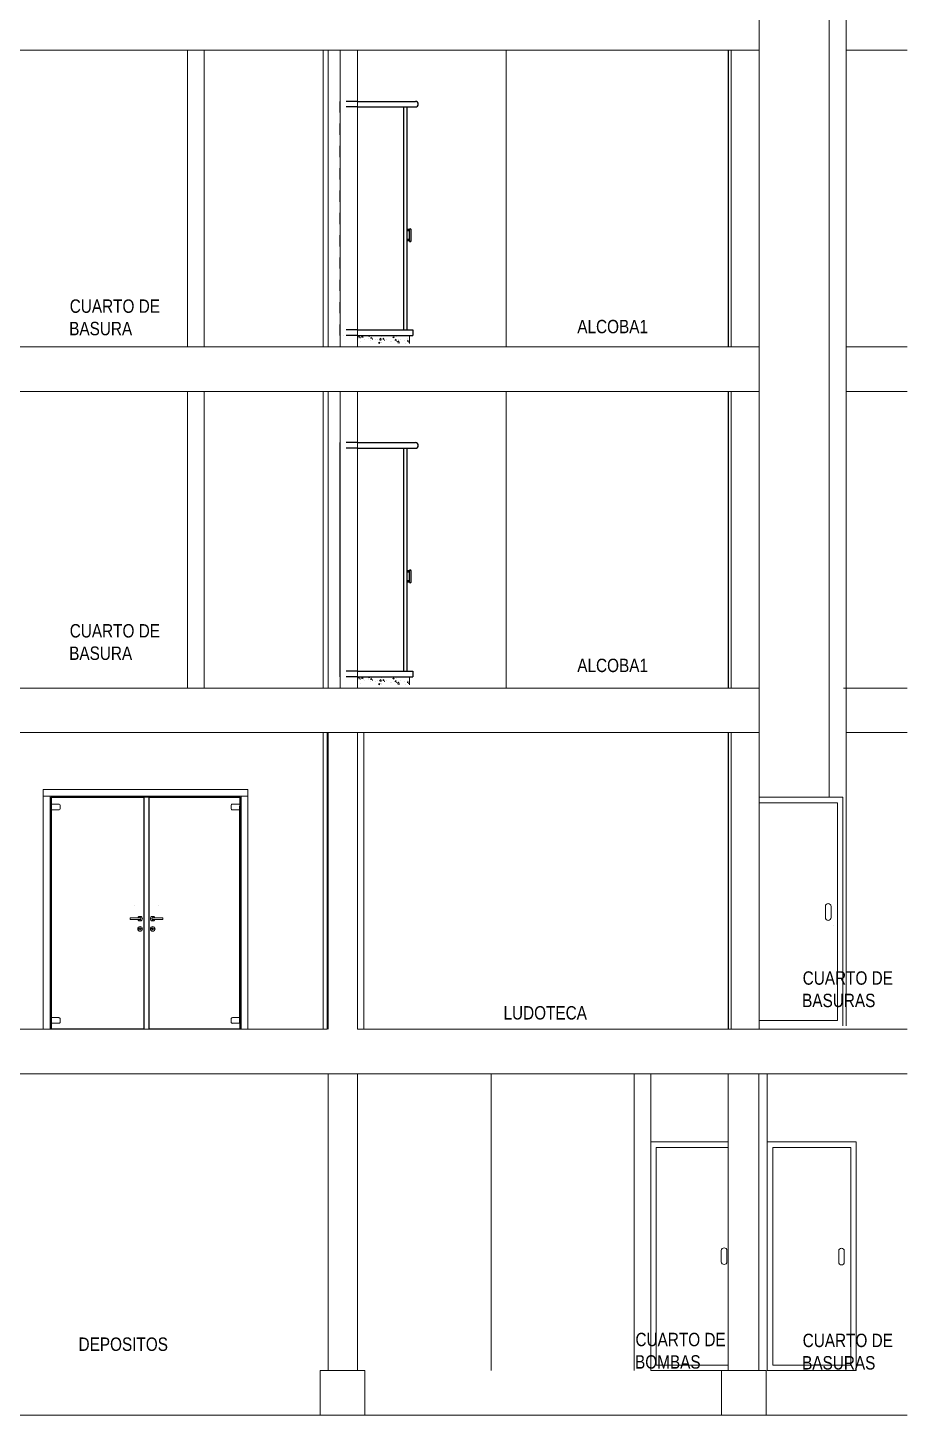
# Model space of a CAD drawing. Extents: x 1270 to 1442, y 932 to 1016.
# Drawn here: x 1412.41 to 1420.3, y 962.55 to 974.99 of the extents above; entities that cross this region are included whole.
import ezdxf

# ---------------------------------------------------------------- set-up
doc = ezdxf.new("R2010")
doc.units = 0
doc.header["$MEASUREMENT"] = 0
doc.linetypes.add('HIDDEN2', pattern=[4.7625, 3.175, -1.5875])
doc.layers.add('arquitecturapasito', color=252, linetype='Continuous', lineweight=5)
doc.styles.add('MtXpl_Arial_Narrow', font='')
doc.styles.get('MtXpl_Arial_Narrow').set_extended_font_data('Arial Narrow')

msp = doc.modelspace()

# ---------------------------------------------------------------- linework, layer by layer
at = {"linetype": 'HIDDEN2', "ltscale": 0.03}
for p, q in [((1415.213, 972.228), (1415.213, 974.328)), ((1415.367, 974.328), (1415.213, 974.328)), ((1415.367, 974.278), (1415.213, 974.278)), ((1415.367, 972.278), (1415.213, 972.278)), ((1415.367, 972.228), (1415.213, 972.228)), ((1415.213, 969.168), (1415.213, 971.268)), ((1415.367, 971.268), (1415.213, 971.268)), ((1415.367, 971.218), (1415.213, 971.218)), ((1415.367, 969.218), (1415.213, 969.218)), ((1415.367, 969.168), (1415.213, 969.168))]:
    msp.add_line(p, q, dxfattribs=at)
for p, q in [((1415.367, 974.328), (1415.888, 974.328)), ((1415.913, 974.303), (1415.913, 974.303)), ((1415.367, 974.278), (1415.888, 974.278)), ((1415.783, 972.278), (1415.783, 974.278)), ((1415.813, 972.278), (1415.813, 974.278)), ((1415.833, 973.178), (1415.813, 973.178)), ((1415.833, 973.168), (1415.813, 973.168)), ((1415.833, 973.088), (1415.813, 973.088)), ((1415.833, 973.078), (1415.813, 973.078)), ((1415.833, 973.078), (1415.833, 973.178)), ((1415.848, 973.078), (1415.848, 973.178)), ((1415.367, 972.278), (1415.863, 972.278)), ((1415.367, 972.228), (1415.863, 972.228)), ((1415.863, 972.278), (1415.863, 972.228)), ((1415.213, 969.168), (1415.213, 971.268)), ((1415.367, 971.268), (1415.888, 971.268)), ((1415.367, 971.218), (1415.888, 971.218)), ((1415.783, 969.218), (1415.783, 971.218)), ((1415.813, 969.218), (1415.813, 971.218)), ((1415.913, 971.243), (1415.913, 971.243)), ((1415.833, 970.118), (1415.813, 970.118)), ((1415.833, 970.108), (1415.813, 970.108)), ((1415.833, 970.018), (1415.833, 970.118)), ((1415.848, 970.018), (1415.848, 970.118)), ((1415.833, 970.028), (1415.813, 970.028)), ((1415.833, 970.018), (1415.813, 970.018)), ((1415.367, 969.218), (1415.863, 969.218)), ((1415.863, 969.218), (1415.863, 969.168)), ((1415.367, 969.168), (1415.863, 969.168))]:
    msp.add_line(p, q)
for centre, radius, start, end in [((1415.888, 974.303), 0.025, 0, 90), ((1415.888, 974.303), 0.025, 270, 0), ((1415.84, 973.178), 0.0075, 0, 180), ((1415.84, 973.078), 0.0075, 180, 0), ((1415.888, 971.243), 0.025, 0, 90), ((1415.888, 971.243), 0.025, 270, 0), ((1415.84, 970.118), 0.0075, 0, 180), ((1415.84, 970.018), 0.0075, 180, 0)]:
    msp.add_arc(centre, radius, start, end)
at = {"layer": 'arquitecturapasito', "color": 252}
for p, q in [((1418.97, 972.128), (1418.97, 975.188)), ((1419.6, 972.128), (1419.6, 975.188)), ((1419.75, 972.128), (1419.75, 975.188)), ((1407.748, 974.788), (1418.97, 974.788)), ((1413.841, 974.788), (1413.841, 972.128)), ((1413.991, 972.128), (1413.991, 974.788)), ((1415.059, 974.788), (1415.059, 972.128)), ((1415.103, 972.128), (1415.103, 974.788)), ((1415.213, 974.788), (1415.213, 972.128)), ((1415.367, 972.128), (1415.367, 974.788)), ((1415.367, 972.128), (1415.367, 974.788)), ((1416.7, 974.788), (1416.7, 972.128)), ((1418.693, 972.128), (1418.693, 974.788)), ((1418.694, 972.128), (1418.694, 974.788)), ((1418.72, 974.788), (1418.72, 972.128)), ((1418.72, 972.128), (1418.72, 974.788)), ((1418.97, 974.788), (1418.97, 972.128)), ((1418.97, 974.788), (1418.97, 972.128)), ((1418.97, 972.128), (1418.97, 974.788)), ((1419.6, 974.788), (1419.6, 972.128)), ((1419.75, 974.788), (1420.299, 974.788)), ((1419.75, 974.788), (1419.75, 972.128)), ((1415.245, 972.228), (1415.245, 972.228)), ((1415.834, 972.228), (1415.367, 972.228)), ((1415.834, 972.228), (1415.834, 972.158)), ((1407.748, 972.128), (1418.97, 972.128)), ((1410.453, 972.128), (1418.916, 972.128)), ((1418.97, 969.068), (1418.97, 972.128)), ((1419.6, 968.088), (1419.6, 972.128)), ((1419.75, 972.128), (1420.299, 972.128)), ((1419.75, 966.038), (1419.75, 972.128)), ((1407.748, 971.728), (1418.97, 971.728)), ((1413.841, 971.728), (1413.841, 969.068)), ((1413.991, 969.068), (1413.991, 971.728)), ((1415.059, 971.728), (1415.059, 969.068)), ((1415.103, 969.068), (1415.103, 971.728)), ((1415.213, 971.728), (1415.213, 969.068)), ((1415.367, 969.068), (1415.367, 971.728)), ((1415.367, 969.068), (1415.367, 971.728)), ((1416.7, 971.728), (1416.7, 969.068)), ((1418.693, 969.068), (1418.693, 971.728)), ((1418.694, 969.068), (1418.694, 971.728)), ((1418.72, 971.728), (1418.72, 969.068)), ((1418.72, 969.068), (1418.72, 971.728)), ((1418.97, 971.728), (1418.97, 969.068)), ((1418.97, 971.728), (1418.97, 969.068)), ((1418.97, 969.068), (1418.97, 971.728)), ((1419.6, 971.728), (1419.6, 969.068)), ((1419.75, 971.728), (1420.299, 971.728)), ((1419.75, 971.728), (1419.75, 969.068)), ((1415.834, 969.168), (1415.367, 969.168)), ((1415.834, 969.168), (1415.834, 969.098)), ((1407.748, 969.068), (1418.97, 969.068)), ((1410.453, 969.068), (1418.916, 969.068)), ((1418.97, 966.008), (1418.97, 969.068)), ((1419.6, 969.068), (1419.6, 969.068)), ((1419.727, 969.068), (1420.299, 969.068)), ((1419.75, 969.068), (1420.299, 969.068)), ((1407.748, 968.668), (1418.97, 968.668)), ((1415.059, 968.668), (1415.059, 966.008)), ((1415.094, 966.008), (1415.094, 968.668)), ((1415.103, 966.008), (1415.103, 968.668)), ((1415.367, 966.008), (1415.367, 968.668)), ((1415.367, 966.008), (1415.367, 968.668)), ((1415.425, 966.008), (1415.425, 968.668)), ((1418.693, 966.008), (1418.693, 968.668)), ((1418.694, 966.008), (1418.694, 968.668)), ((1418.72, 968.668), (1418.72, 966.008)), ((1418.72, 966.008), (1418.72, 968.668)), ((1418.97, 968.668), (1418.97, 966.008)), ((1418.97, 968.668), (1418.97, 966.008)), ((1418.97, 966.008), (1418.97, 968.668)), ((1419.75, 968.668), (1420.299, 968.668)), ((1412.549, 966.008), (1412.549, 968.158)), ((1412.549, 968.158), (1413.453, 968.158)), ((1412.549, 968.098), (1413.453, 968.098)), ((1412.619, 968.088), (1413.453, 968.088)), ((1412.619, 968.088), (1412.619, 966.008)), ((1412.621, 968.086), (1413.45, 968.086)), ((1412.621, 968.086), (1412.621, 966.011)), ((1413.45, 968.086), (1413.45, 966.011)), ((1414.385, 968.158), (1413.453, 968.158)), ((1414.385, 968.098), (1413.453, 968.098)), ((1414.315, 968.088), (1413.453, 968.088)), ((1413.497, 968.086), (1413.497, 966.011)), ((1414.313, 968.086), (1413.497, 968.086)), ((1414.313, 968.086), (1414.313, 966.011)), ((1414.315, 968.088), (1414.315, 966.008)), ((1414.385, 968.158), (1414.385, 966.008)), ((1418.97, 968.088), (1419.721, 968.088)), ((1419.721, 968.088), (1419.721, 966.038)), ((1412.549, 966.008), (1412.549, 968.058)), ((1412.549, 966.008), (1412.549, 968.058)), ((1412.609, 968.033), (1412.619, 968.033)), ((1412.609, 967.968), (1412.609, 968.033)), ((1412.609, 968.012), (1412.619, 968.012)), ((1412.609, 967.989), (1412.619, 967.989)), ((1412.619, 967.968), (1412.609, 967.968)), ((1412.619, 968.033), (1412.619, 967.968)), ((1412.619, 968.027), (1412.688, 968.027)), ((1412.689, 967.976), (1412.619, 967.976)), ((1412.7, 968.015), (1412.7, 967.987)), ((1413.495, 968.048), (1413.495, 966.008)), ((1414.234, 968.015), (1414.234, 967.988)), ((1414.245, 967.976), (1414.315, 967.976)), ((1414.315, 968.027), (1414.246, 968.027)), ((1414.309, 966.069), (1414.309, 968.008)), ((1414.325, 968.033), (1414.315, 968.033)), ((1414.315, 968.033), (1414.315, 967.968)), ((1414.325, 968.012), (1414.315, 968.012)), ((1414.325, 967.989), (1414.315, 967.989)), ((1414.315, 967.968), (1414.325, 967.968)), ((1414.325, 967.968), (1414.325, 968.033)), ((1418.972, 968.038), (1419.672, 968.038)), ((1419.672, 968.038), (1419.672, 966.088)), ((1413.367, 967.114), (1413.367, 967.114)), ((1413.58, 967.114), (1413.58, 967.114)), ((1419.565, 967.01), (1419.565, 967.11)), ((1419.59, 967.135), (1419.59, 967.135)), ((1419.615, 967.01), (1419.615, 967.11)), ((1413.417, 967.008), (1413.327, 967.008)), ((1413.327, 967.008), (1413.327, 966.993)), ((1413.327, 966.993), (1413.417, 966.993)), ((1413.53, 967.008), (1413.62, 967.008)), ((1413.62, 966.993), (1413.53, 966.993)), ((1413.62, 967.008), (1413.62, 966.993)), ((1413.414, 966.899), (1413.415, 966.91)), ((1413.421, 966.899), (1413.414, 966.899)), ((1413.419, 966.91), (1413.421, 966.899)), ((1413.528, 966.91), (1413.527, 966.899)), ((1413.527, 966.899), (1413.534, 966.899)), ((1413.534, 966.899), (1413.532, 966.91)), ((1419.64, 966.935), (1419.64, 966.935)), ((1412.609, 966.119), (1412.619, 966.119)), ((1412.609, 966.054), (1412.609, 966.119)), ((1412.609, 966.098), (1412.619, 966.098)), ((1412.619, 966.119), (1412.619, 966.054)), ((1412.619, 966.113), (1412.688, 966.113)), ((1412.7, 966.1), (1412.7, 966.073)), ((1414.234, 966.1), (1414.234, 966.073)), ((1414.315, 966.113), (1414.246, 966.113)), ((1414.325, 966.119), (1414.315, 966.119)), ((1414.315, 966.119), (1414.315, 966.054)), ((1414.325, 966.098), (1414.315, 966.098)), ((1414.325, 966.054), (1414.325, 966.119)), ((1406.359, 966.008), (1415.094, 966.008)), ((1412.549, 966.008), (1412.983, 966.008)), ((1412.619, 966.054), (1412.609, 966.054)), ((1412.689, 966.062), (1412.619, 966.062)), ((1412.621, 966.011), (1413.45, 966.011)), ((1414.385, 966.008), (1412.983, 966.008)), ((1414.313, 966.011), (1413.497, 966.011)), ((1414.245, 966.062), (1414.315, 966.062)), ((1414.315, 966.054), (1414.325, 966.054)), ((1415.367, 966.008), (1420.299, 966.008)), ((1418.97, 966.088), (1419.672, 966.088)), ((1406.559, 965.608), (1415.094, 965.608)), ((1415.094, 965.608), (1420.299, 965.608)), ((1415.103, 962.948), (1415.103, 965.608)), ((1415.367, 962.948), (1415.367, 965.608)), ((1416.565, 962.948), (1416.565, 965.608)), ((1417.85, 962.948), (1417.85, 965.608)), ((1418, 962.948), (1418, 965.608)), ((1418.693, 962.948), (1418.693, 965.608)), ((1419.042, 962.948), (1419.042, 965.608)), ((1418, 964.998), (1418, 962.948)), ((1418.694, 964.998), (1418, 964.998)), ((1419.042, 964.998), (1419.84, 964.998)), ((1419.042, 964.998), (1419.042, 962.948)), ((1419.84, 964.998), (1419.84, 962.948)), ((1418.048, 964.948), (1418.048, 962.998)), ((1418.694, 964.948), (1418.048, 964.948)), ((1419.092, 964.948), (1419.792, 964.948)), ((1419.092, 964.948), (1419.092, 962.998)), ((1419.792, 964.948), (1419.792, 962.998)), ((1418.631, 964.024), (1418.631, 963.924)), ((1418.681, 963.924), (1418.681, 964.024)), ((1419.684, 963.92), (1419.684, 964.02)), ((1419.734, 964.02), (1419.734, 963.92)), ((1418.694, 962.998), (1418.048, 962.998)), ((1419.092, 962.998), (1419.792, 962.998)), ((1415.433, 962.948), (1415.033, 962.948)), ((1418, 962.948), (1418.694, 962.948)), ((1419.033, 962.948), (1418.633, 962.948)), ((1419.84, 962.948), (1419.042, 962.948)), ((1411.783, 962.548), (1415.033, 962.548)), ((1415.033, 962.548), (1415.433, 962.548)), ((1415.433, 962.548), (1418.633, 962.548)), ((1418.633, 962.548), (1419.033, 962.548)), ((1419.033, 962.548), (1420.299, 962.548))]:
    msp.add_line(p, q, dxfattribs=at)
at = {"layer": 'arquitecturapasito', "color": 252, "linetype": 'Continuous'}
for p, q in [((1415.374, 972.225), (1415.374, 972.225)), ((1415.375, 972.215), (1415.384, 972.214)), ((1415.377, 972.216), (1415.385, 972.224)), ((1415.38, 972.204), (1415.38, 972.204)), ((1415.391, 972.204), (1415.39, 972.213)), ((1415.402, 972.218), (1415.411, 972.228)), ((1415.404, 972.213), (1415.418, 972.211)), ((1415.408, 972.224), (1415.408, 972.224)), ((1415.416, 972.214), (1415.414, 972.228)), ((1415.426, 972.197), (1415.426, 972.197)), ((1415.462, 972.201), (1415.462, 972.201)), ((1415.465, 972.226), (1415.468, 972.228)), ((1415.465, 972.224), (1415.473, 972.219)), ((1415.474, 972.22), (1415.477, 972.228)), ((1415.485, 972.205), (1415.494, 972.204)), ((1415.487, 972.206), (1415.494, 972.215)), ((1415.501, 972.194), (1415.499, 972.204)), ((1415.505, 972.208), (1415.505, 972.208)), ((1415.526, 972.19), (1415.526, 972.19)), ((1415.543, 972.197), (1415.543, 972.197)), ((1415.564, 972.193), (1415.576, 972.205)), ((1415.567, 972.188), (1415.58, 972.186)), ((1415.579, 972.189), (1415.577, 972.203)), ((1415.582, 972.218), (1415.582, 972.218)), ((1415.584, 972.198), (1415.584, 972.198)), ((1415.594, 972.196), (1415.603, 972.195)), ((1415.596, 972.197), (1415.603, 972.205)), ((1415.61, 972.184), (1415.608, 972.194)), ((1415.624, 972.194), (1415.624, 972.194)), ((1415.68, 972.211), (1415.68, 972.211)), ((1415.684, 972.214), (1415.694, 972.218)), ((1415.684, 972.212), (1415.692, 972.207)), ((1415.693, 972.208), (1415.696, 972.217)), ((1415.703, 972.186), (1415.712, 972.185)), ((1415.705, 972.187), (1415.713, 972.196)), ((1415.706, 972.191), (1415.706, 972.191)), ((1415.718, 972.216), (1415.718, 972.216)), ((1415.737, 972.189), (1415.737, 972.189)), ((1415.757, 972.194), (1415.757, 972.194)), ((1415.776, 972.223), (1415.776, 972.223)), ((1415.787, 972.187), (1415.787, 972.187)), ((1415.814, 972.199), (1415.814, 972.199)), ((1415.815, 972.177), (1415.822, 972.186)), ((1415.392, 972.173), (1415.392, 972.173)), ((1415.488, 972.185), (1415.488, 972.185)), ((1415.556, 972.165), (1415.566, 972.169)), ((1415.556, 972.163), (1415.564, 972.158)), ((1415.565, 972.158), (1415.568, 972.168)), ((1415.579, 972.164), (1415.579, 972.164)), ((1415.58, 972.167), (1415.58, 972.167)), ((1415.659, 972.178), (1415.659, 972.178)), ((1415.668, 972.179), (1415.668, 972.179)), ((1415.719, 972.175), (1415.717, 972.184)), ((1415.727, 972.168), (1415.739, 972.18)), ((1415.729, 972.162), (1415.743, 972.16)), ((1415.736, 972.163), (1415.736, 972.163)), ((1415.741, 972.163), (1415.739, 972.178)), ((1415.794, 972.161), (1415.794, 972.161)), ((1415.813, 972.177), (1415.822, 972.176)), ((1415.829, 972.165), (1415.827, 972.175)), ((1415.832, 972.176), (1415.832, 972.176)), ((1415.374, 969.165), (1415.374, 969.165)), ((1415.375, 969.155), (1415.384, 969.154)), ((1415.377, 969.156), (1415.385, 969.164)), ((1415.38, 969.144), (1415.38, 969.144)), ((1415.391, 969.144), (1415.39, 969.153)), ((1415.392, 969.113), (1415.392, 969.113)), ((1415.402, 969.158), (1415.411, 969.168)), ((1415.404, 969.153), (1415.418, 969.151)), ((1415.408, 969.164), (1415.408, 969.164)), ((1415.416, 969.154), (1415.414, 969.168)), ((1415.426, 969.137), (1415.426, 969.137)), ((1415.462, 969.141), (1415.462, 969.141)), ((1415.465, 969.166), (1415.468, 969.168)), ((1415.465, 969.164), (1415.473, 969.159)), ((1415.474, 969.16), (1415.477, 969.168)), ((1415.485, 969.145), (1415.494, 969.144)), ((1415.487, 969.146), (1415.494, 969.155)), ((1415.488, 969.125), (1415.488, 969.125)), ((1415.501, 969.134), (1415.499, 969.144)), ((1415.505, 969.148), (1415.505, 969.148)), ((1415.526, 969.13), (1415.526, 969.13)), ((1415.543, 969.137), (1415.543, 969.137)), ((1415.556, 969.105), (1415.566, 969.109)), ((1415.556, 969.103), (1415.564, 969.098)), ((1415.564, 969.133), (1415.576, 969.145)), ((1415.565, 969.098), (1415.568, 969.108)), ((1415.567, 969.128), (1415.58, 969.126)), ((1415.579, 969.129), (1415.577, 969.143)), ((1415.579, 969.104), (1415.579, 969.104)), ((1415.58, 969.107), (1415.58, 969.107)), ((1415.582, 969.158), (1415.582, 969.158)), ((1415.584, 969.138), (1415.584, 969.138)), ((1415.594, 969.136), (1415.603, 969.135)), ((1415.596, 969.137), (1415.603, 969.145)), ((1415.61, 969.124), (1415.608, 969.134)), ((1415.624, 969.134), (1415.624, 969.134)), ((1415.659, 969.118), (1415.659, 969.118)), ((1415.668, 969.119), (1415.668, 969.119)), ((1415.68, 969.151), (1415.68, 969.151)), ((1415.684, 969.154), (1415.694, 969.158)), ((1415.684, 969.152), (1415.692, 969.147)), ((1415.693, 969.148), (1415.696, 969.157)), ((1415.703, 969.126), (1415.712, 969.125)), ((1415.705, 969.127), (1415.713, 969.136)), ((1415.706, 969.131), (1415.706, 969.131)), ((1415.719, 969.115), (1415.717, 969.124)), ((1415.718, 969.156), (1415.718, 969.156)), ((1415.727, 969.108), (1415.739, 969.12)), ((1415.729, 969.102), (1415.743, 969.1)), ((1415.736, 969.103), (1415.736, 969.103)), ((1415.737, 969.129), (1415.737, 969.129)), ((1415.741, 969.103), (1415.739, 969.118)), ((1415.757, 969.134), (1415.757, 969.134)), ((1415.776, 969.163), (1415.776, 969.163)), ((1415.787, 969.127), (1415.787, 969.127)), ((1415.794, 969.101), (1415.794, 969.101)), ((1415.813, 969.117), (1415.822, 969.116)), ((1415.814, 969.139), (1415.814, 969.139)), ((1415.815, 969.117), (1415.822, 969.126)), ((1415.829, 969.105), (1415.827, 969.115)), ((1415.832, 969.116), (1415.832, 969.116))]:
    msp.add_line(p, q, dxfattribs=at)
at = {"layer": 'arquitecturapasito', "color": 252, "ltscale": 0.5}
for p, q in [((1412.609, 966.008), (1412.609, 968.098)), ((1413.453, 966.008), (1413.453, 968.088)), ((1413.495, 966.008), (1413.495, 968.088)), ((1414.325, 966.008), (1414.325, 968.098))]:
    msp.add_line(p, q, dxfattribs=at)
at = {"layer": 'arquitecturapasito', "color": 252, "linetype": 'Continuous', "ltscale": 0.03}
msp.add_line((1418.967, 962.948), (1418.967, 965.608), dxfattribs=at)
at = {"layer": 'arquitecturapasito', "color": 252, "linetype": 'Continuous', "ltscale": 0.02}
for p, q in [((1415.033, 962.548), (1415.033, 962.948)), ((1415.433, 962.548), (1415.433, 962.948)), ((1418.633, 962.548), (1418.633, 962.948)), ((1419.033, 962.548), (1419.033, 962.948))]:
    msp.add_line(p, q, dxfattribs=at)
at = {"layer": 'arquitecturapasito', "color": 252}
for centre, radius in [((1413.417, 967.015), 0.00275), ((1413.417, 966.986), 0.00275), ((1413.417, 967.015), 0.0015), ((1413.417, 966.986), 0.0015), ((1413.53, 967.015), 0.00275), ((1413.53, 966.986), 0.00275), ((1413.53, 967.015), 0.0015), ((1413.53, 966.986), 0.0015), ((1413.417, 966.908), 0.021), ((1413.403, 966.908), 0.00275), ((1413.403, 966.908), 0.0015), ((1413.432, 966.908), 0.00275), ((1413.432, 966.908), 0.0015), ((1413.53, 966.908), 0.021), ((1413.516, 966.908), 0.00275), ((1413.516, 966.908), 0.0015), ((1413.545, 966.908), 0.00275), ((1413.545, 966.908), 0.0015)]:
    msp.add_circle(centre, radius, dxfattribs=at)
for centre, radius, start, end in [((1412.688, 968.015), 0.0117, 356.4062, 91.2139), ((1412.688, 967.988), 0.0117, 268.7861, 3.5938), ((1414.246, 968.015), 0.0117, 88.7861, 183.5938), ((1414.246, 967.988), 0.0117, 176.4062, 271.2139), ((1419.59, 967.11), 0.025, 90, 180), ((1419.59, 967.11), 0.025, 0, 90), ((1413.417, 967), 0.021, 200.9248, 159.0752), ((1413.417, 967), 0.008, 249.6359, 110.3641), ((1413.417, 967), 0.0075, 270, 90), ((1413.53, 967), 0.021, 20.9248, 339.0752), ((1413.53, 967), 0.008, 69.6359, 290.3641), ((1413.53, 967), 0.0075, 90, 270), ((1419.59, 967.01), 0.025, 180, 270), ((1419.59, 967.01), 0.025, 270, 0), ((1413.417, 966.914), 0.004, 300, 240), ((1413.53, 966.914), 0.004, 300, 240), ((1412.688, 966.101), 0.0117, 356.4062, 91.2139), ((1414.246, 966.101), 0.0117, 88.7861, 183.5938), ((1412.688, 966.073), 0.0117, 268.7861, 3.5938), ((1414.246, 966.073), 0.0117, 176.4062, 271.2139), ((1418.656, 964.024), 0.025, 90, 180), ((1418.656, 964.024), 0.025, 0, 90), ((1419.709, 964.02), 0.025, 90, 180), ((1419.709, 964.02), 0.025, 0, 90), ((1418.656, 963.924), 0.025, 180, 270), ((1418.656, 963.924), 0.025, 270, 0), ((1419.709, 963.92), 0.025, 180, 270), ((1419.709, 963.92), 0.025, 270, 0)]:
    msp.add_arc(centre, radius, start, end, dxfattribs=at)

# ---------------------------------------------------------------- texts
at = {"layer": 'arquitecturapasito', "color": 252, "style": 'MtXpl_Arial_Narrow'}
for s, p in [('CUARTO DE', (1412.786, 972.432)), ('BASURA', (1412.781, 972.231)), ('ALCOBA1', (1417.339, 972.249)), ('CUARTO DE', (1412.786, 969.521)), ('BASURA', (1412.781, 969.32)), ('ALCOBA1', (1417.339, 969.211)), ('CUARTO DE', (1419.361, 966.408)), ('LUDOTECA', (1416.677, 966.096)), ('BASURAS', (1419.356, 966.207)), ('DEPOSITOS', (1412.865, 963.125)), ('CUARTO DE', (1417.861, 963.167)), ('CUARTO DE', (1419.361, 963.159)), ('BOMBAS', (1417.857, 962.966)), ('BASURAS', (1419.356, 962.958))]:
    msp.add_text(s, height=0.12, dxfattribs=at).set_placement(p)

doc.saveas('drawing.dxf')
